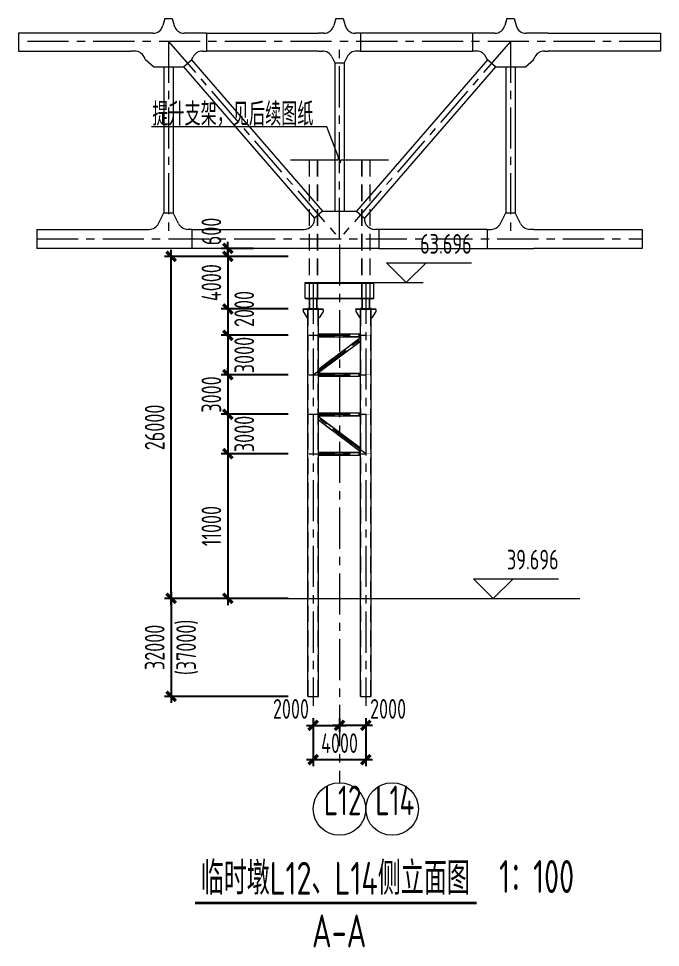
# Model space of a CAD drawing. Extents: x -2876908 to 633791, y -1383861 to 872234.
# Drawn here: x -1551915 to -1503112, y -1333396 to -1262801 of the extents above; entities that cross this region are included whole.
import ezdxf
from ezdxf.enums import TextEntityAlignment as Align

# ---------------------------------------------------------------- set-up
doc = ezdxf.new("R2010")
doc.units = 0
doc.header["$LTSCALE"] = 5
doc.header["$MEASUREMENT"] = 0
for name, pattern in [('CENTER', [2, 1.25, -0.25, 0.25, -0.25]), ('DASH', [0.35, 0.25, -0.1]), ('DASHED', [0.75, 0.5, -0.25])]:
    doc.linetypes.add(name, pattern=pattern)
doc.layers.get('0').update_dxf_attribs({"linetype": 'CONTINUOUS', "lineweight": 25})
doc.layers.get('DEFPOINTS').update_dxf_attribs({"color": 35, "linetype": 'CONTINUOUS', "lineweight": 13})
for name, color, linetype, lineweight in [('3中心线', 6, 'CENTER', 18), ('4虚线', 2, 'DASHED', 18), ('5标注', 3, 'CONTINUOUS', 15), ('6文本', 7, 'CONTINUOUS', 15), ('7边界线', 8, 'CONTINUOUS', 15), ('8轮廓线', 4, 'CONTINUOUS', 15), ('DIM', 3, 'CONTINUOUS', 0), ('THIN', 7, 'CONTINUOUS', 0)]:
    doc.layers.add(name, color=color, linetype=linetype, lineweight=lineweight)
doc.layers.add('M_Dim', color=3, linetype='CONTINUOUS')
doc.styles.add('TSSD_Dimension', font='tssdeng.shx', dxfattribs={"width": 0.7, "bigfont": 'hztxt.shx'})
doc.styles.add('TSSD_NORM', font='tssdeng.shx', dxfattribs={"width": 0.7, "bigfont": 'hztxt.shx'})
doc.dimstyles.new('TSSD_100_100', dxfattribs={"dimtxt": 300, "dimasz": 100, "dimexe": 100, "dimexo": 250, "dimgap": 100, "dimtad": 1, "dimdec": 0, "dimzin": 0, "dimdsep": 46, "dimtxsty": 'TSSD_Dimension', "dimblk": 'ARCHTICK', "dimblk1": 'ARCHTICK', "dimblk2": 'ARCHTICK', "dimcen": 0, "dimdle": 100, "dimclrt": 7, "dimadec": 0, "dimazin": 0, "dimtfac": 1, "dimtdec": 0, "dimtix": 1, "dimtmove": 2, "dimatfit": 3, "dimfxl": 1, "dimtolj": 1, "dimtzin": 0, "dimarcsym": 0})

# ---------------------------------------------------------------- blocks, each defined once
blk = doc.blocks.new('LD')
at = {"layer": '3中心线', "ltscale": 500}
for p, q in [((-1150479, 4371), (-1199282, 4371)), ((-1187880, 4371), (-1174880, -10629)), ((-1187880, 4371), (-1187880, -10629)), ((-1174880, -10629), (-1174880, 4371)), ((-1161880, 4371), (-1174880, -10629)), ((-1161880, 4371), (-1161880, -10629)), ((-1197887, -10629), (-1151874, -10629))]:
    blk.add_line(p, q, dxfattribs=at)
at = {"layer": '8轮廓线'}
for p, q in [((-1188165, 6114), (-1188307, 5589)), ((-1188165, 6114), (-1187596, 6114)), ((-1187596, 6114), (-1187455, 5593)), ((-1175165, 6118), (-1175307, 5593)), ((-1175165, 6118), (-1174596, 6118)), ((-1174596, 6118), (-1174454, 5593)), ((-1162165, 6114), (-1162306, 5593)), ((-1162165, 6114), (-1161596, 6114)), ((-1161596, 6114), (-1161454, 5589)), ((-1189079, 4999), (-1199282, 4999)), ((-1199282, 4999), (-1199282, 3649)), ((-1185001, 5003), (-1186682, 5003)), ((-1185001, 5003), (-1176479, 5003)), ((-1185001, 5003), (-1185001, 3653)), ((-1176079, 5003), (-1176479, 5003)), ((-1173282, 5003), (-1173681, 5003)), ((-1164760, 5003), (-1173282, 5003)), ((-1173282, 5003), (-1173282, 3653)), ((-1163078, 5003), (-1164760, 5003)), ((-1164760, 5003), (-1164760, 3653)), ((-1159003, 4999), (-1160681, 4999)), ((-1159003, 4999), (-1150479, 4999)), ((-1150479, 4999), (-1150479, 3649)), ((-1199282, 3649), (-1190758, 3649)), ((-1190458, 3649), (-1190758, 3649)), ((-1185301, 3653), (-1185001, 3653)), ((-1176479, 3653), (-1185001, 3653)), ((-1176479, 3653), (-1176179, 3653)), ((-1173282, 3653), (-1173582, 3653)), ((-1173282, 3653), (-1164760, 3653)), ((-1164460, 3653), (-1164760, 3653)), ((-1159303, 3649), (-1159003, 3649)), ((-1150479, 3649), (-1159003, 3649)), ((-1189624, 2970), (-1189742, 3206)), ((-1189019, 2446), (-1189624, 2970)), ((-1186741, 2446), (-1186137, 2970)), ((-1186137, 2970), (-1186016, 3210)), ((-1186137, 2970), (-1176169, -8531)), ((-1175463, 3210), (-1175230, 2744)), ((-1174297, 3210), (-1174530, 2744)), ((-1163624, 2970), (-1173591, -8531)), ((-1163624, 2970), (-1163744, 3210)), ((-1163019, 2446), (-1163624, 2970)), ((-1160741, 2446), (-1160137, 2970)), ((-1160137, 2970), (-1160018, 3206)), ((-1189019, 2446), (-1186741, 2446)), ((-1188230, 2446), (-1188230, -8636)), ((-1187530, 2446), (-1187530, -8636)), ((-1186741, 2446), (-1176774, -9055)), ((-1175230, 2744), (-1175230, -8531)), ((-1175230, 2744), (-1174530, 2744)), ((-1174530, 2744), (-1174530, -8531)), ((-1163019, 2446), (-1172987, -9055)), ((-1163019, 2446), (-1160741, 2446)), ((-1162230, 2446), (-1162230, -8636)), ((-1161530, 2446), (-1161530, -8636)), ((-1188644, -9463), (-1188230, -8636)), ((-1188230, -8636), (-1187530, -8636)), ((-1187117, -9463), (-1187530, -8636)), ((-1176169, -8531), (-1176774, -9055)), ((-1176774, -9055), (-1176774, -9105)), ((-1176169, -8531), (-1173591, -8531)), ((-1173591, -8531), (-1172987, -9055)), ((-1172987, -9055), (-1172987, -9105)), ((-1162644, -9463), (-1162230, -8636)), ((-1162230, -8636), (-1161530, -8636)), ((-1161117, -9463), (-1161530, -8636)), ((-1197887, -9905), (-1197887, -11353)), ((-1197887, -9905), (-1189659, -9905)), ((-1189659, -9905), (-1189359, -9905)), ((-1186101, -9905), (-1186401, -9905)), ((-1186101, -9905), (-1186101, -11353)), ((-1186101, -9905), (-1177874, -9905)), ((-1177874, -9905), (-1177574, -9905)), ((-1171887, -9905), (-1172187, -9905)), ((-1171887, -9905), (-1171887, -11353)), ((-1163659, -9905), (-1171887, -9905)), ((-1163659, -9905), (-1163359, -9905)), ((-1163659, -9905), (-1163659, -11353)), ((-1160101, -9905), (-1160401, -9905)), ((-1160101, -9905), (-1151874, -9905)), ((-1151874, -9905), (-1151874, -11353)), ((-1186101, -11353), (-1197887, -11353)), ((-1171887, -11353), (-1186101, -11353)), ((-1171887, -11353), (-1160101, -11353)), ((-1151874, -11353), (-1160101, -11353))]:
    blk.add_line(p, q, dxfattribs=at)
for centre, start, end in [((-1189079, 5799), 270, 344.82495), ((-1186682, 5803), 195.17505, 270), ((-1176079, 5803), 270, 344.82495), ((-1173681, 5803), 195.17505, 270), ((-1163078, 5803), 270, 344.82495), ((-1160681, 5799), 195.17505, 270), ((-1190458, 2849), 26.56505, 90), ((-1185301, 2853), 90, 153.43495), ((-1176179, 2853), 26.56505, 90), ((-1173582, 2853), 90, 153.43495), ((-1164460, 2853), 26.56505, 90), ((-1159303, 2849), 90, 153.43495), ((-1177574, -9105), 269.99825, 0), ((-1172187, -9105), 180, 270.00175), ((-1189359, -9105), 270, 333.43495), ((-1186401, -9105), 206.56505, 270), ((-1163359, -9105), 270, 333.43495), ((-1160401, -9105), 206.56505, 270)]:
    blk.add_arc(centre, 800, start, end, dxfattribs=at)
blk = doc.blocks.new('_ArchTick')
at = {"color": 0, "linetype": 'ByBlock', "const_width": 0.5}
blk.add_lwpolyline([(-0.71, -0.71), (0.71, 0.71)], dxfattribs=at)
blk = doc.blocks.new('*D2554')
at = {"layer": 'DEFPOINTS', "color": 0, "transparency": 16777216}
for p in [(-1530178, -1306873), (-1540315, -1314313), (-1530178, -1314313)]:
    blk.add_point(p, dxfattribs=at)
at = {"layer": 'DIM', "color": 0, "lineweight": -2, "transparency": 16777216}
for p, q in [((-1540315, -1306373), (-1540315, -1314813)), ((-1531428, -1306873), (-1540815, -1306873)), ((-1531428, -1314313), (-1540815, -1314313))]:
    blk.add_line(p, q, dxfattribs=at)
at = {"layer": 'DIM', "color": 0, "lineweight": -2, "transparency": 16777216, "xscale": 500, "yscale": 500, "zscale": 500}
for p, rotation in [((-1540315, -1306873), 90), ((-1540315, -1314313), 270)]:
    blk.add_blockref('_ArchTick', p, dxfattribs=dict(at, rotation=rotation))
at = {"layer": 'DIM', "color": 7, "transparency": 16777216, "insert": (-1541565, -1310593), "char_height": 1500, "attachment_point": 5, "rotation": 90, "style": 'TSSD_Dimension'}
blk.add_mtext('\\A1;32000', dxfattribs=at)
blk = doc.blocks.new('*D2555')
at = {"layer": 'DEFPOINTS', "color": 0, "transparency": 16777216}
for p in [(-1530178, -1280872), (-1536004, -1284872), (-1530178, -1284872)]:
    blk.add_point(p, dxfattribs=at)
at = {"layer": 'DIM', "color": 0, "lineweight": -2, "transparency": 16777216}
for p, q in [((-1536004, -1280372), (-1536004, -1285372)), ((-1531428, -1280872), (-1536504, -1280872)), ((-1531428, -1284872), (-1536504, -1284872))]:
    blk.add_line(p, q, dxfattribs=at)
at = {"layer": 'DIM', "color": 0, "lineweight": -2, "transparency": 16777216, "xscale": 500, "yscale": 500, "zscale": 500}
for p, rotation in [((-1536004, -1280872), 90), ((-1536004, -1284872), 270)]:
    blk.add_blockref('_ArchTick', p, dxfattribs=dict(at, rotation=rotation))
at = {"layer": 'DIM', "color": 7, "transparency": 16777216, "insert": (-1537254, -1282872), "char_height": 1500, "attachment_point": 5, "rotation": 90, "style": 'TSSD_Dimension'}
blk.add_mtext('\\A1;4000', dxfattribs=at)
blk = doc.blocks.new('*D2556')
at = {"layer": 'DEFPOINTS', "color": 0, "transparency": 16777216}
for p in [(-1530178, -1286872), (-1536004, -1289872), (-1530178, -1289872)]:
    blk.add_point(p, dxfattribs=at)
at = {"layer": 'DIM', "color": 0, "lineweight": -2, "transparency": 16777216}
for p, q in [((-1531428, -1286872), (-1536504, -1286872)), ((-1536004, -1286372), (-1536004, -1290372)), ((-1531428, -1289872), (-1536504, -1289872))]:
    blk.add_line(p, q, dxfattribs=at)
at = {"layer": 'DIM', "color": 0, "lineweight": -2, "transparency": 16777216, "xscale": 500, "yscale": 500, "zscale": 500}
for p, rotation in [((-1536004, -1286872), 90), ((-1536004, -1289872), 270)]:
    blk.add_blockref('_ArchTick', p, dxfattribs=dict(at, rotation=rotation))
at = {"layer": 'DIM', "color": 7, "transparency": 16777216, "insert": (-1534754, -1288372), "char_height": 1500, "attachment_point": 5, "rotation": 90, "style": 'TSSD_Dimension'}
blk.add_mtext('\\A1;3000', dxfattribs=at)
blk = doc.blocks.new('*D2557')
at = {"layer": 'DEFPOINTS', "color": 0, "transparency": 16777216}
for p in [(-1530178, -1289872), (-1536004, -1292872), (-1530178, -1292872)]:
    blk.add_point(p, dxfattribs=at)
at = {"layer": 'DIM', "color": 0, "lineweight": -2, "transparency": 16777216}
for p, q in [((-1536004, -1289872), (-1536004, -1289372)), ((-1531428, -1289872), (-1536504, -1289872)), ((-1536004, -1289872), (-1536004, -1292872)), ((-1531428, -1292872), (-1536504, -1292872)), ((-1536004, -1292872), (-1536004, -1293372))]:
    blk.add_line(p, q, dxfattribs=at)
at = {"layer": 'DIM', "color": 0, "lineweight": -2, "transparency": 16777216, "xscale": 500, "yscale": 500, "zscale": 500}
for p, rotation in [((-1536004, -1289872), 270), ((-1536004, -1292872), 90)]:
    blk.add_blockref('_ArchTick', p, dxfattribs=dict(at, rotation=rotation))
at = {"layer": 'DIM', "color": 7, "transparency": 16777216, "insert": (-1537254, -1291372), "char_height": 1500, "attachment_point": 5, "rotation": 90, "style": 'TSSD_Dimension'}
blk.add_mtext('\\A1;3000', dxfattribs=at)
blk = doc.blocks.new('*D2558')
at = {"layer": 'DEFPOINTS', "color": 0, "transparency": 16777216}
for p in [(-1530178, -1292872), (-1536004, -1295872), (-1530178, -1295872)]:
    blk.add_point(p, dxfattribs=at)
at = {"layer": 'DIM', "color": 0, "lineweight": -2, "transparency": 16777216}
for p, q in [((-1536004, -1292372), (-1536004, -1296372)), ((-1531428, -1292872), (-1536504, -1292872)), ((-1531428, -1295872), (-1536504, -1295872))]:
    blk.add_line(p, q, dxfattribs=at)
at = {"layer": 'DIM', "color": 0, "lineweight": -2, "transparency": 16777216, "xscale": 500, "yscale": 500, "zscale": 500}
for p, rotation in [((-1536004, -1292872), 90), ((-1536004, -1295872), 270)]:
    blk.add_blockref('_ArchTick', p, dxfattribs=dict(at, rotation=rotation))
at = {"layer": 'DIM', "color": 7, "transparency": 16777216, "insert": (-1534754, -1294372), "char_height": 1500, "attachment_point": 5, "rotation": 90, "style": 'TSSD_Dimension'}
blk.add_mtext('\\A1;3000', dxfattribs=at)
blk = doc.blocks.new('*D2559')
at = {"layer": 'DEFPOINTS', "color": 0, "transparency": 16777216}
for p in [(-1530178, -1295872), (-1536004, -1306872), (-1530178, -1306872)]:
    blk.add_point(p, dxfattribs=at)
at = {"layer": 'DIM', "color": 0, "lineweight": -2, "transparency": 16777216}
for p, q in [((-1536004, -1295372), (-1536004, -1307372)), ((-1531428, -1295872), (-1536504, -1295872)), ((-1531428, -1306872), (-1536504, -1306872))]:
    blk.add_line(p, q, dxfattribs=at)
at = {"layer": 'DIM', "color": 0, "lineweight": -2, "transparency": 16777216, "xscale": 500, "yscale": 500, "zscale": 500}
for p, rotation in [((-1536004, -1295872), 90), ((-1536004, -1306872), 270)]:
    blk.add_blockref('_ArchTick', p, dxfattribs=dict(at, rotation=rotation))
at = {"layer": 'DIM', "color": 7, "transparency": 16777216, "insert": (-1537254, -1301372), "char_height": 1500, "attachment_point": 5, "rotation": 90, "style": 'TSSD_Dimension'}
blk.add_mtext('\\A1;11000', dxfattribs=at)
blk = doc.blocks.new('*D2560')
at = {"layer": 'DEFPOINTS', "color": 0, "transparency": 16777216}
for p in [(-1536004, -1280272), (-1532811, -1280272), (-1532811, -1280872)]:
    blk.add_point(p, dxfattribs=at)
at = {"layer": 'DIM', "color": 0, "lineweight": -2, "transparency": 16777216}
for p, q in [((-1536004, -1280272), (-1536004, -1279772)), ((-1534061, -1280272), (-1536504, -1280272)), ((-1536004, -1280872), (-1536004, -1280272)), ((-1534061, -1280872), (-1536504, -1280872)), ((-1536004, -1280872), (-1536004, -1281372))]:
    blk.add_line(p, q, dxfattribs=at)
at = {"layer": 'DIM', "color": 0, "lineweight": -2, "transparency": 16777216, "xscale": 500, "yscale": 500, "zscale": 500}
for p, rotation in [((-1536004, -1280272), 270), ((-1536004, -1280872), 90)]:
    blk.add_blockref('_ArchTick', p, dxfattribs=dict(at, rotation=rotation))
at = {"layer": 'DIM', "color": 7, "transparency": 16777216, "insert": (-1537254, -1278982), "char_height": 1500, "attachment_point": 5, "rotation": 90, "style": 'TSSD_Dimension'}
blk.add_mtext('\\A1;600', dxfattribs=at)
blk = doc.blocks.new('*D2561')
at = {"layer": 'DEFPOINTS', "color": 0, "transparency": 16777216}
for p in [(-1540315, -1280872), (-1532811, -1280872), (-1532811, -1306872)]:
    blk.add_point(p, dxfattribs=at)
at = {"layer": 'DIM', "color": 0, "lineweight": -2, "transparency": 16777216}
for p, q in [((-1540315, -1307372), (-1540315, -1280372)), ((-1534061, -1280872), (-1540815, -1280872)), ((-1534061, -1306872), (-1540815, -1306872))]:
    blk.add_line(p, q, dxfattribs=at)
at = {"layer": 'DIM', "color": 0, "lineweight": -2, "transparency": 16777216, "xscale": 500, "yscale": 500, "zscale": 500}
for p, rotation in [((-1540315, -1280872), 90), ((-1540315, -1306872), 270)]:
    blk.add_blockref('_ArchTick', p, dxfattribs=dict(at, rotation=rotation))
at = {"layer": 'DIM', "color": 7, "transparency": 16777216, "insert": (-1541565, -1293872), "char_height": 1500, "attachment_point": 5, "rotation": 90, "style": 'TSSD_Dimension'}
blk.add_mtext('\\A1;26000', dxfattribs=at)
blk = doc.blocks.new('*D2562')
at = {"layer": 'DEFPOINTS', "color": 0, "transparency": 16777216}
for p in [(-1529513, -1314713), (-1527513, -1314713), (-1527513, -1316520)]:
    blk.add_point(p, dxfattribs=at)
at = {"layer": 'DIM', "color": 0, "lineweight": -2, "transparency": 16777216}
for p, q in [((-1530013, -1316520), (-1527013, -1316520)), ((-1529513, -1315963), (-1529513, -1317020)), ((-1527513, -1315963), (-1527513, -1317020))]:
    blk.add_line(p, q, dxfattribs=at)
at = {"layer": 'DIM', "color": 0, "lineweight": -2, "transparency": 16777216, "xscale": 500, "yscale": 500, "zscale": 500, "rotation": 180}
blk.add_blockref('_ArchTick', (-1529513, -1316520), dxfattribs=at)
at = {"layer": 'DIM', "color": 0, "lineweight": -2, "transparency": 16777216, "xscale": 500, "yscale": 500, "zscale": 500}
blk.add_blockref('_ArchTick', (-1527513, -1316520), dxfattribs=at)
at = {"layer": 'DIM', "color": 7, "transparency": 16777216, "insert": (-1531207, -1315270), "char_height": 1500, "attachment_point": 5, "style": 'TSSD_Dimension'}
blk.add_mtext('\\A1;2000', dxfattribs=at)
blk = doc.blocks.new('*D2563')
at = {"layer": 'DEFPOINTS', "color": 0, "transparency": 16777216}
for p in [(-1527513, -1314713), (-1525513, -1314713), (-1527513, -1316520)]:
    blk.add_point(p, dxfattribs=at)
at = {"layer": 'DIM', "color": 0, "lineweight": -2, "transparency": 16777216}
for p, q in [((-1525013, -1316520), (-1528013, -1316520)), ((-1527513, -1315963), (-1527513, -1317020)), ((-1525513, -1315963), (-1525513, -1317020))]:
    blk.add_line(p, q, dxfattribs=at)
at = {"layer": 'DIM', "color": 0, "lineweight": -2, "transparency": 16777216, "xscale": 500, "yscale": 500, "zscale": 500, "rotation": 180}
blk.add_blockref('_ArchTick', (-1527513, -1316520), dxfattribs=at)
at = {"layer": 'DIM', "color": 0, "lineweight": -2, "transparency": 16777216, "xscale": 500, "yscale": 500, "zscale": 500}
blk.add_blockref('_ArchTick', (-1525513, -1316520), dxfattribs=at)
at = {"layer": 'DIM', "color": 7, "transparency": 16777216, "insert": (-1523819, -1315270), "char_height": 1500, "attachment_point": 5, "style": 'TSSD_Dimension'}
blk.add_mtext('\\A1;2000', dxfattribs=at)
blk = doc.blocks.new('*D2564')
at = {"layer": 'DEFPOINTS', "color": 0, "transparency": 16777216}
for p in [(-1529513, -1314713), (-1525513, -1314713), (-1525513, -1319122)]:
    blk.add_point(p, dxfattribs=at)
at = {"layer": 'DIM', "color": 0, "lineweight": -2, "transparency": 16777216}
for p, q in [((-1529513, -1315963), (-1529513, -1319622)), ((-1525513, -1315963), (-1525513, -1319622)), ((-1530013, -1319122), (-1525013, -1319122))]:
    blk.add_line(p, q, dxfattribs=at)
at = {"layer": 'DIM', "color": 0, "lineweight": -2, "transparency": 16777216, "xscale": 500, "yscale": 500, "zscale": 500, "rotation": 180}
blk.add_blockref('_ArchTick', (-1529513, -1319122), dxfattribs=at)
at = {"layer": 'DIM', "color": 0, "lineweight": -2, "transparency": 16777216, "xscale": 500, "yscale": 500, "zscale": 500}
blk.add_blockref('_ArchTick', (-1525513, -1319122), dxfattribs=at)
at = {"layer": 'DIM', "color": 7, "transparency": 16777216, "insert": (-1527513, -1317872), "char_height": 1500, "attachment_point": 5, "style": 'TSSD_Dimension'}
blk.add_mtext('\\A1;4000', dxfattribs=at)
blk = doc.blocks.new('*D2586')
at = {"layer": 'DEFPOINTS', "color": 0, "transparency": 16777216}
for p in [(-1530178, -1284872), (-1536004, -1286872), (-1530178, -1286872)]:
    blk.add_point(p, dxfattribs=at)
at = {"layer": 'DIM', "color": 0, "lineweight": -2, "transparency": 16777216}
for p, q in [((-1536004, -1284372), (-1536004, -1287372)), ((-1531428, -1284872), (-1536504, -1284872)), ((-1531428, -1286872), (-1536504, -1286872))]:
    blk.add_line(p, q, dxfattribs=at)
at = {"layer": 'DIM', "color": 0, "lineweight": -2, "transparency": 16777216, "xscale": 500, "yscale": 500, "zscale": 500}
for p, rotation in [((-1536004, -1284872), 90), ((-1536004, -1286872), 270)]:
    blk.add_blockref('_ArchTick', p, dxfattribs=dict(at, rotation=rotation))
at = {"layer": 'DIM', "color": 7, "transparency": 16777216, "insert": (-1534754, -1284872), "char_height": 1500, "attachment_point": 5, "rotation": 90, "style": 'TSSD_Dimension'}
blk.add_mtext('\\A1;2000', dxfattribs=at)

msp = doc.modelspace()

# ---------------------------------------------------------------- linework, layer by layer
at = {"layer": '3中心线', "ltscale": 500}
for p, q in [((-1527513.112, -1279968.32), (-1527513.112, -1320875.42)), ((-1529513.112, -1282872.32), (-1529513.112, -1315041.3)), ((-1525513.112, -1282872.32), (-1525513.112, -1315041.3)), ((-1529828.112, -1286872.32), (-1525198.112, -1286872.32)), ((-1529513.112, -1289872.32), (-1525513.112, -1286872.32)), ((-1529828.112, -1289872.32), (-1525198.112, -1289872.32)), ((-1529828.112, -1292872.32), (-1525198.112, -1292872.32)), ((-1525513.112, -1295872.32), (-1529513.112, -1292872.32)), ((-1529828.112, -1295872.32), (-1525198.112, -1295872.32))]:
    msp.add_line(p, q, dxfattribs=at)
at = {"layer": '4虚线', "ltscale": 500}
for p, q in [((-1529828.112, -1273544.173), (-1529828.112, -1284072.32)), ((-1529818.112, -1273544.173), (-1529818.112, -1284072.32)), ((-1529208.112, -1273544.173), (-1529208.112, -1284072.32)), ((-1529198.112, -1273544.173), (-1529198.112, -1284072.32)), ((-1525828.112, -1273544.173), (-1525828.112, -1284042.32)), ((-1525818.112, -1273544.173), (-1525818.112, -1284042.32)), ((-1525208.112, -1273544.173), (-1525208.112, -1284042.32)), ((-1525198.112, -1273544.173), (-1525198.112, -1284042.32)), ((-1529901.112, -1314312.658), (-1529901.112, -1284902.32)), ((-1529125.112, -1314312.658), (-1529125.112, -1284902.32)), ((-1525901.112, -1314312.658), (-1525901.112, -1284902.32)), ((-1525125.112, -1314312.658), (-1525125.112, -1284902.32)), ((-1529113.112, -1286768.82), (-1525913.112, -1286768.82)), ((-1529113.112, -1286975.82), (-1525913.112, -1286975.82)), ((-1529113.112, -1289442.945), (-1525913.112, -1287042.945)), ((-1529113.112, -1289701.695), (-1525913.112, -1287301.695)), ((-1529113.112, -1289768.82), (-1525913.112, -1289768.82)), ((-1529113.112, -1289975.82), (-1525913.112, -1289975.82)), ((-1529113.112, -1292768.82), (-1525913.112, -1292768.82)), ((-1529113.112, -1292975.82), (-1525913.112, -1292975.82)), ((-1529113.112, -1293042.945), (-1525913.112, -1295442.945)), ((-1529113.112, -1293301.695), (-1525913.112, -1295701.695)), ((-1529113.112, -1295768.82), (-1525913.112, -1295768.82)), ((-1529113.112, -1295975.82), (-1525913.112, -1295975.82))]:
    msp.add_line(p, q, dxfattribs=at)
at = {"layer": '5标注'}
for p, q in [((-1528468.431, -1271027.126), (-1541797.682, -1271027.126)), ((-1527513.112, -1273544.173), (-1528468.431, -1271027.126))]:
    msp.add_line(p, q, dxfattribs=at)
at = {"layer": '5标注', "linetype": 'DASH', "ltscale": 100, "const_width": 30, "flags": 128}
for points in [[(-1529913.112, -1286872.32), (-1529113.112, -1286872.32)], [(-1525913.112, -1286872.32), (-1525113.112, -1286872.32)], [(-1529913.112, -1289872.32), (-1529113.112, -1289872.32)], [(-1525913.112, -1289872.32), (-1525113.112, -1289872.32)], [(-1529913.112, -1292872.32), (-1529113.112, -1292872.32)], [(-1525913.112, -1292872.32), (-1525113.112, -1292872.32)], [(-1529913.112, -1295872.32), (-1529113.112, -1295872.32)], [(-1525913.112, -1295872.32), (-1525113.112, -1295872.32)]]:
    msp.add_lwpolyline(points, dxfattribs=at)
at = {"layer": '5标注'}
for centre in [(-1527513.112, -1322875.42), (-1523513.112, -1322875.42)]:
    msp.add_circle(centre, 2000, dxfattribs=at)
at = {"layer": '7边界线'}
msp.add_line((-1538866.906, -1306872.32), (-1509247.403, -1306872.32), dxfattribs=at)
at = {"layer": '8轮廓线'}
for p, q in [((-1530113.112, -1284072.32), (-1530113.112, -1282872.32)), ((-1530113.112, -1282872.32), (-1524913.112, -1282872.32)), ((-1530113.112, -1282902.32), (-1524913.112, -1282902.32)), ((-1524913.112, -1284072.32), (-1524913.112, -1282872.32)), ((-1530113.112, -1284042.32), (-1524913.112, -1284042.32)), ((-1530113.112, -1284072.32), (-1524913.112, -1284072.32)), ((-1530263.112, -1284902.32), (-1530263.112, -1284872.32)), ((-1530263.112, -1284872.32), (-1528763.112, -1284872.32)), ((-1528763.112, -1284902.32), (-1530263.112, -1284902.32)), ((-1530263.112, -1284902.32), (-1530263.112, -1285072.32)), ((-1530263.112, -1285072.32), (-1529963.112, -1285552.32)), ((-1529913.112, -1314312.658), (-1529913.112, -1284902.32)), ((-1529523.112, -1284902.32), (-1529523.112, -1285552.32)), ((-1529503.112, -1284902.32), (-1529503.112, -1285552.32)), ((-1529113.112, -1314312.658), (-1529113.112, -1284902.32)), ((-1528763.112, -1285072.32), (-1529047.408, -1285552.32)), ((-1528763.112, -1284902.32), (-1528763.112, -1284872.32)), ((-1528763.112, -1284902.32), (-1528763.112, -1285072.32)), ((-1526263.112, -1284902.32), (-1526263.112, -1284872.32)), ((-1526263.112, -1284872.32), (-1524763.112, -1284872.32)), ((-1524763.112, -1284902.32), (-1526263.112, -1284902.32)), ((-1526263.112, -1284902.32), (-1526263.112, -1285072.32)), ((-1526263.112, -1285072.32), (-1525963.112, -1285552.32)), ((-1525913.112, -1314312.658), (-1525913.112, -1284902.32)), ((-1525523.112, -1284902.32), (-1525523.112, -1285552.32)), ((-1525503.112, -1284902.32), (-1525503.112, -1285552.32)), ((-1525113.112, -1314312.658), (-1525113.112, -1284902.32)), ((-1524763.112, -1285072.32), (-1525047.408, -1285552.32)), ((-1524763.112, -1284902.32), (-1524763.112, -1284872.32)), ((-1524763.112, -1284902.32), (-1524763.112, -1285072.32)), ((-1529963.112, -1285552.32), (-1529913.112, -1285552.32)), ((-1529503.112, -1285552.32), (-1529523.112, -1285552.32)), ((-1529047.408, -1285552.32), (-1529113.112, -1285552.32)), ((-1525963.112, -1285552.32), (-1525913.112, -1285552.32)), ((-1525503.112, -1285552.32), (-1525523.112, -1285552.32)), ((-1525047.408, -1285552.32), (-1525113.112, -1285552.32)), ((-1529113.112, -1286762.82), (-1525913.112, -1286762.82)), ((-1529113.112, -1286981.82), (-1525913.112, -1286981.82)), ((-1529113.112, -1289435.445), (-1525913.112, -1287035.445)), ((-1529113.112, -1289709.195), (-1525913.112, -1287309.195)), ((-1529113.112, -1289762.82), (-1525913.112, -1289762.82)), ((-1529113.112, -1289981.82), (-1525913.112, -1289981.82)), ((-1529113.112, -1292762.82), (-1525913.112, -1292762.82)), ((-1529113.112, -1292981.82), (-1525913.112, -1292981.82)), ((-1529113.112, -1293035.445), (-1525913.112, -1295435.445)), ((-1529113.112, -1293309.195), (-1525913.112, -1295709.195)), ((-1529113.112, -1295762.82), (-1525913.112, -1295762.82)), ((-1529113.112, -1295981.82), (-1525913.112, -1295981.82)), ((-1529913.112, -1314312.658), (-1529113.112, -1314312.658)), ((-1525913.112, -1314312.658), (-1525113.112, -1314312.658))]:
    msp.add_line(p, q, dxfattribs=at)
for points in [[(-1529913.112, -1284872.32), (-1529113.112, -1284872.32), (-1529113.112, -1284848.32), (-1529213.112, -1284848.32), (-1529213.112, -1284096.32), (-1529113.112, -1284096.32), (-1529113.112, -1284072.32), (-1529913.112, -1284072.32), (-1529913.112, -1284096.32), (-1529813.112, -1284096.32), (-1529813.112, -1284848.32), (-1529913.112, -1284848.32)], [(-1529789.112, -1284848.32), (-1529237.112, -1284848.32), (-1529237.112, -1284096.32), (-1529789.112, -1284096.32)], [(-1525913.112, -1284872.32), (-1525113.112, -1284872.32), (-1525113.112, -1284848.32), (-1525213.112, -1284848.32), (-1525213.112, -1284096.32), (-1525113.112, -1284096.32), (-1525113.112, -1284072.32), (-1525913.112, -1284072.32), (-1525913.112, -1284096.32), (-1525813.112, -1284096.32), (-1525813.112, -1284848.32), (-1525913.112, -1284848.32)], [(-1525789.112, -1284848.32), (-1525237.112, -1284848.32), (-1525237.112, -1284096.32), (-1525789.112, -1284096.32)]]:
    msp.add_lwpolyline(points, close=True, dxfattribs=at)
at = {"layer": 'M_Dim'}
msp.add_lwpolyline([(-1538498.721, -1330010.719, 200, 200, 0), (-1517081.583, -1330010.719, 200, 200, 0)], format="xyseb", dxfattribs=at)
at = {"layer": 'THIN'}
for p, q in [((-1522431.713, -1282872.32), (-1523931.713, -1281372.32)), ((-1523931.713, -1281372.32), (-1520931.713, -1281372.32)), ((-1522431.713, -1282872.32), (-1520931.713, -1281372.32)), ((-1520931.713, -1281372.32), (-1517465.367, -1281372.32)), ((-1525311.078, -1282872.32), (-1521139.638, -1282872.32)), ((-1515820.226, -1306872.32), (-1517320.226, -1305372.32)), ((-1517320.226, -1305372.32), (-1514320.226, -1305372.32)), ((-1515820.226, -1306872.32), (-1514320.226, -1305372.32)), ((-1514320.226, -1305372.32), (-1510853.879, -1305372.32)), ((-1518301.625, -1306872.32), (-1514320.226, -1306872.32))]:
    msp.add_line(p, q, dxfattribs=at)
at = {"layer": 'THIN', "flags": 128}
msp.add_lwpolyline([(-1531239.745, -1273544.173), (-1527643.112, -1273544.173), (-1527573.112, -1273324.173), (-1527453.112, -1273764.173), (-1527383.112, -1273544.173), (-1523786.479, -1273544.173)], dxfattribs=at)

# ---------------------------------------------------------------- block references
at = {"layer": '5标注'}
msp.add_blockref('LD', (-352632.807, -1268918.916), dxfattribs=at)

# ---------------------------------------------------------------- texts
at = {"layer": '5标注', "color": 7, "insert": (-1529494.037, -1270994.626), "char_height": 1750, "attachment_point": 9, "style": 'TSSD_NORM'}
msp.add_mtext('提升支架，见后续图纸', dxfattribs=at)
at = {"layer": '6文本', "style": 'TSSD_NORM', "width": 0.7}
for s, p in [('临时墩L12、L14侧立面图 ', (-1527301.849, -1328007.514)), ('1：100', (-1512525.712, -1328007.514)), ('A-A', (-1527538.173, -1332143.568))]:
    msp.add_text(s, height=2500, dxfattribs=at).set_placement(p, align=Align.MIDDLE)
at = {"layer": 'DIM', "color": 7, "style": 'TSSD_Dimension', "width": 0.7}
for s, height, p in [('63.696', 1500, (-1517465.367, -1281122.32)), ('39.696', 1500, (-1510853.879, -1305122.32)), ('L12', 2250, (-1525844.729, -1324027.179)), ('L14', 2250, (-1521822.336, -1324027.179))]:
    msp.add_text(s, height=height, dxfattribs=at).set_placement(p, align=Align.BOTTOM_RIGHT)
at = {"layer": 'DIM', "color": 7, "insert": (-1539096.944, -1310592.733), "char_height": 1500, "attachment_point": 5, "rotation": 90, "style": 'TSSD_Dimension'}
msp.add_mtext('\\A1;(37000)', dxfattribs=at)

# ---------------------------------------------------------------- dimensions: what is measured, and where the dimension line sits
at = {"layer": 'DIM'}
for base, p1, p2, angle, picture, middle in [((-1536003.97, -1280272.32), (-1532811.351, -1280872.32), (-1532811.351, -1280272.32), 90, '*D2560', (-1537253.97, -1278981.936)), ((-1536003.97, -1286872.32), (-1530178.112, -1284872.32), (-1530178.112, -1286872.32), 90, '*D2586', (-1534753.97, -1284872.32)), ((-1536003.97, -1289872.32), (-1530178.112, -1286872.32), (-1530178.112, -1289872.32), 90, '*D2556', (-1534753.97, -1288372.32)), ((-1536003.97, -1295872.32), (-1530178.112, -1292872.32), (-1530178.112, -1295872.32), 90, '*D2558', (-1534753.97, -1294372.32)), ((-1527513.112, -1316519.764), (-1525513.112, -1314712.658), (-1527513.112, -1314712.658), 180, '*D2563', (-1523818.881, -1315269.764))]:
    dim = msp.add_linear_dim(base=base, p1=p1, p2=p2, angle=angle, dimstyle='TSSD_100_100', override={"dimtxt": 1500, "dimasz": 500, "dimexe": 500, "dimexo": 1250, "dimgap": 500, "dimdle": 500}, dxfattribs=at)
    dim.commit()
    dim.dimension.update_dxf_attribs({"geometry": picture, "text_midpoint": middle, "dimtype": 160})
for base, p1, p2, picture, middle in [((-1540314.901, -1280872.32), (-1532811.351, -1306872.002), (-1532811.351, -1280872.32), '*D2561', (-1541564.901, -1293872.161)), ((-1536003.97, -1284872.32), (-1530178.112, -1280872.32), (-1530178.112, -1284872.32), '*D2555', (-1537253.97, -1282872.32)), ((-1536003.97, -1292872.32), (-1530178.112, -1289872.32), (-1530178.112, -1292872.32), '*D2557', (-1537253.97, -1291372.32)), ((-1536003.97, -1306872.32), (-1530178.112, -1295872.32), (-1530178.112, -1306872.32), '*D2559', (-1537253.97, -1301372.32))]:
    dim = msp.add_linear_dim(base=base, p1=p1, p2=p2, angle=90, dimstyle='TSSD_100_100', override={"dimtxt": 1500, "dimasz": 500, "dimexe": 500, "dimexo": 1250, "dimgap": 500, "dimdle": 500}, dxfattribs=at)
    dim.commit()
    dim.dimension.update_dxf_attribs({"geometry": picture, "text_midpoint": middle})
dim = msp.add_linear_dim(base=(-1540314.901, -1314312.658), p1=(-1530178.112, -1306872.808), p2=(-1530178.112, -1314312.658), angle=90, text='32000', dimstyle='TSSD_100_100', override={"dimtxt": 1500, "dimasz": 500, "dimexe": 500, "dimexo": 1250, "dimgap": 500, "dimdle": 500}, dxfattribs=at)
dim.commit()
dim.dimension.update_dxf_attribs({"geometry": '*D2554', "text_midpoint": (-1541564.901, -1310592.733)})
dim = msp.add_linear_dim(base=(-1527513.112, -1316519.764), p1=(-1529513.112, -1314712.658), p2=(-1527513.112, -1314712.658), dimstyle='TSSD_100_100', override={"dimtxt": 1500, "dimasz": 500, "dimexe": 500, "dimexo": 1250, "dimgap": 500, "dimdle": 500}, dxfattribs=at)
dim.commit()
dim.dimension.update_dxf_attribs({"geometry": '*D2562', "text_midpoint": (-1531207.343, -1315269.764), "dimtype": 160})
dim = msp.add_linear_dim(base=(-1525513.112, -1319121.686), p1=(-1529513.112, -1314712.658), p2=(-1525513.112, -1314712.658), dimstyle='TSSD_100_100', override={"dimtxt": 1500, "dimasz": 500, "dimexe": 500, "dimexo": 1250, "dimgap": 500, "dimdle": 500}, dxfattribs=at)
dim.commit()
dim.dimension.update_dxf_attribs({"geometry": '*D2564', "text_midpoint": (-1527513.112, -1317871.686)})

doc.saveas('drawing.dxf')
